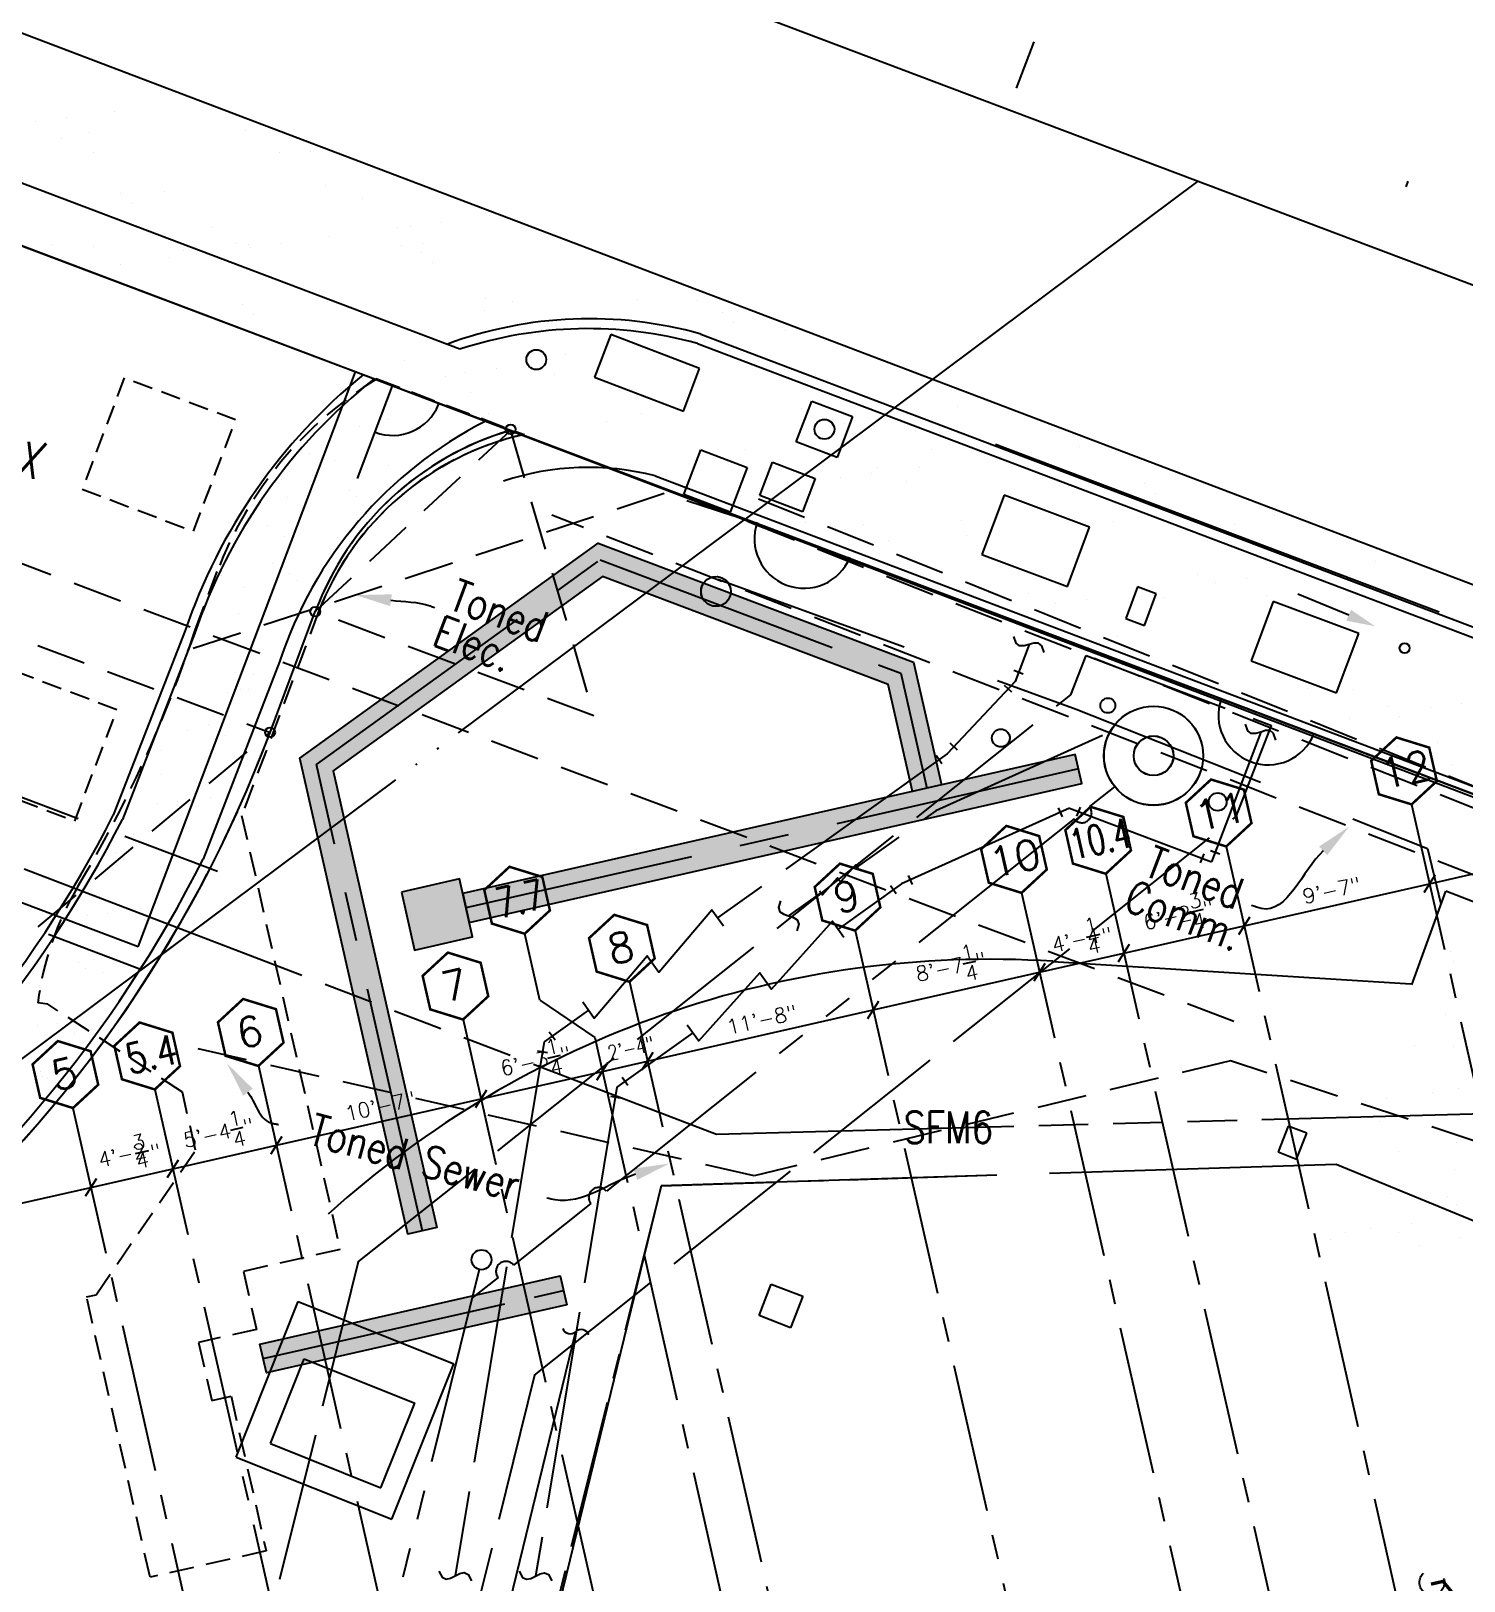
# Model space of a CAD drawing. Header units: feet. Extents: x 308 to 1449, y -4548 to -3843.
# Drawn here: x 910.4 to 982.7, y -4148.1 to -4070 of the extents above; entities that cross this region are included whole.
import ezdxf
from ezdxf.enums import TextEntityAlignment as Align

# ---------------------------------------------------------------- set-up
doc = ezdxf.new("R2010")
doc.units = ezdxf.units.FT
doc.header["$LTSCALE"] = 10
doc.header["$MEASUREMENT"] = 0
for name, pattern in [('2DOTS-3', [4.125, 3.75, -0.125, 0, -0.125, 0, -0.125]), ('CENTER', [2, 1.25, -0.25, 0.25, -0.25]), ('CENTER2', [1.125, 0.75, -0.125, 0.125, -0.125]), ('Civil_LayoutSite-Util$0$SL', [4.05, 1, -0.15, 0.15, -0.15, 0.15, -0.15, 0.15, -0.15, 2]), ('Civil_LayoutSite-Util$0$WL', [1.15, 1, -0.15]), ('Civil_LayoutSite-Util$0$XLD', [0.9, 0.75, -0.15]), ('DASHED', [0.75, 0.5, -0.25]), ('DASHEDX2', [1.5, 1, -0.5]), ('HIDDEN', [0.375, 0.25, -0.125]), ('HIDDEN2', [0.1875, 0.125, -0.0625]), ('LayoutSite$0$HIDDEN2', [0.1875, 0.125, -0.0625]), ('SEWER', [2.75, 1.5, -0.125, 0.25, -0.125, 0.25, -0.125, 0.25, -0.125]), ('XSITE-EXST$0$PL', [4.9, 1, -0.2, 0.15, -0.2, 0.15, -0.2, 3]), ('XSITE-EXST$0$SD', [0.18, 0.1, -0.08])]:
    doc.linetypes.add(name, pattern=pattern)
doc.layers.get('0').update_dxf_attribs({"linetype": 'CONTINUOUS'})
for name, color, linetype in [('A-NEW-EASEMENT', 8, 'CONTINUOUS'), ('access', 4, 'CONTINUOUS'), ('Civil_LayoutSite-Util$0$C-SEWER', 3, 'CONTINUOUS'), ('Civil_LayoutSite-Util$0$C-SEWER-EASEMENT', 4, 'Civil_LayoutSite-Util$0$XLD'), ('Civil_LayoutSite-Util$0$C-SL', 7, 'Civil_LayoutSite-Util$0$SL'), ('Civil_LayoutSite-Util$0$C-WATER', 3, 'CONTINUOUS'), ('Civil_LayoutSite-Util$0$C-WL', 7, 'Civil_LayoutSite-Util$0$WL'), ('conc. wall', 7, 'CONTINUOUS'), ('ESMNT-X', 6, 'CONTINUOUS'), ('F-SPRN-N210', 35, 'CONTINUOUS'), ('FDC', 1, 'CONTINUOUS'), ('GRID', 30, 'CENTER2'), ('HATCH', 8, 'CONTINUOUS'), ('L-Centerline', 1, 'CENTER'), ('L-Wall', 2, 'CONTINUOUS'), ('L-Wall-Hatch', 8, 'CONTINUOUS'), ('LayoutSite$0$L-Hardscape', 3, 'CONTINUOUS'), ('LayoutSite$0$L-Paving-Walks', 2, 'LayoutSite$0$HIDDEN2'), ('Mat Footing Dewatering Pump', 80, 'CONTINUOUS'), ('MISC', 7, 'CONTINUOUS'), ('PL 1098 Red', 3, 'CONTINUOUS'), ('RAD', 4, 'HIDDEN'), ('SETBACK', 4, 'HIDDEN'), ('SEWER EASEMENT', 6, 'DASHED'), ('SLN', 6, 'CONTINUOUS'), ('TB', 5, 'DASHEDX2'), ('TONED COMM', 2, 'CONTINUOUS'), ('TONED SEWER', 3, 'CONTINUOUS'), ('TONED-ELEC', 3, 'CONTINUOUS'), ('tower-ftg', 4, 'HIDDEN2'), ('Utilities Per Plan', 8, 'CONTINUOUS'), ('xsite$0$C-SEWER', 3, 'CONTINUOUS'), ('XSITE-EXST$0$ex-gutr-2', 2, 'XSITE-EXST$0$SD'), ('XSITE-EXST$0$PL', 3, 'XSITE-EXST$0$PL')]:
    doc.layers.add(name, color=color, linetype=linetype)
doc.styles.add('STAN', font='ROMANS.SHX', dxfattribs={"width": 0.8})
doc.styles.get("Standard").update_dxf_attribs({"font": 'ROMANS.SHX'})

# ---------------------------------------------------------------- blocks, each defined once
blk = doc.blocks.new('_ArchTick')
at = {"color": 0, "linetype": 'ByBlock', "const_width": 0.15}
blk.add_lwpolyline([(-0.5, -0.5), (0.5, 0.5)], dxfattribs=at)
blk = doc.blocks.new('A$C5F951A37')
at = {"layer": 'L-Wall-Hatch'}
for points in [[(111.439, 138.457), (108.348, 143.043), (92.951, 142.909), (83.836, 128.865), (97.042, 109.275), (95.798, 108.436), (82.038, 128.849), (92.132, 144.402), (109.141, 144.55), (112.683, 139.296)], [(92.999, 124.218), (119.257, 141.918), (118.418, 143.162), (92.16, 125.461)], [(89.254, 124.406), (90.93, 121.919), (93.418, 123.596), (91.741, 126.083)], [(104.563, 108.013), (91.685, 99.332), (90.851, 100.569), (103.729, 109.25)]]:
    blk.add_hatch(color=256, dxfattribs=at).paths.add_polyline_path(points)
at = {"layer": 'L-Centerline'}
for points in [[(96.42, 108.855), (82.937, 128.857), (92.542, 143.655), (108.744, 143.797), (112.061, 138.877)], [(118.837, 142.54), (92.58, 124.84)], [(91.27, 99.947), (102.904, 107.79), (104.148, 108.628)]]:
    blk.add_lwpolyline(points, dxfattribs=at)
at = {"layer": 'L-Wall'}
for points in [[(111.439, 138.457), (108.348, 143.043), (92.951, 142.909), (83.836, 128.865), (97.042, 109.275), (95.798, 108.436), (82.038, 128.849), (92.132, 144.402), (109.141, 144.55), (112.683, 139.296)], [(92.999, 124.218), (119.257, 141.918), (118.418, 143.162), (92.16, 125.461)], [(89.254, 124.406), (90.93, 121.919), (93.418, 123.596), (91.741, 126.083)], [(104.563, 108.013), (91.685, 99.332), (90.851, 100.569), (103.729, 109.25)]]:
    blk.add_lwpolyline(points, close=True, dxfattribs=at)
at = {"layer": 'LayoutSite$0$L-Hardscape'}
blk.add_arc((94.753, 136.117), 14.5, 123.86067, 179.98795, dxfattribs=at)
at = {"layer": 'LayoutSite$0$L-Paving-Walks'}
blk.add_lwpolyline([(89.94, 87.603), (81.837, 99.628), (82.252, 99.907), (84.288, 108.516), (82.611, 111.003), (74.675, 112.685), (74.19, 112.563, -0.104324), (73.95, 118.766, 0.055563), (74.78, 133.006), (74.753, 136.121, -0.166273), (78.733, 148.09), (86.674, 148.158, 0.251228), (80.253, 136.12), (80.348, 125.095), (92.896, 106.48), (88.75, 103.685), (90.427, 101.197), (87.939, 99.52), (89.616, 97.033), (90.445, 97.592), (94.917, 90.958)], format="xyb", close=True, dxfattribs=at)
at = {"layer": 'XSITE-EXST$0$ex-gutr-2'}
for centre, radius in [((98.557, 144.276), 0.75), ((114.623, 142.578), 0.45)]:
    blk.add_circle(centre, radius, dxfattribs=at)
at = {"layer": 'XSITE-EXST$0$PL'}
blk.add_lwpolyline([(85.959, 148.104), (254.944, 149.579), (254.944, -256.561), (123.904, -256.561), (123.904, -64.081), (2.904, -64.081), (2.904, -60.391), (-31.306, -60.391, 0.219201), (-17.868, -12.027, 0.064813), (-28.942, 25.081), (49.332, 73.425, 0.263278), (80.172, 129.521), (80.092, 136.021, -0.236377), (85.959, 148.104)], format="xyb", dxfattribs=at)
blk = doc.blocks.new('A$C54E400CE')
at = {"linetype": 'HIDDEN', "rotation": 338.8}
blk.add_blockref('A$C5F951A37', (51.026, 331.392), dxfattribs=at)

msp = doc.modelspace()

# ---------------------------------------------------------------- linework, layer by layer
msp.add_line((976.877, -4099.436), (974.314, -4098.369))
at = {"const_width": 0.125}
for points in [[(980.939, -4106.111), (979.285, -4105.598), (978.014, -4106.774), (978.397, -4108.464), (980.051, -4108.976), (981.322, -4107.8)], [(971.593, -4108.231), (969.939, -4107.719), (968.668, -4108.895), (969.051, -4110.584), (970.705, -4111.097), (971.977, -4109.92)], [(965.519, -4109.61), (963.864, -4109.097), (962.593, -4110.273), (962.976, -4111.962), (964.631, -4112.475), (965.902, -4111.299)], [(961.272, -4110.573), (959.618, -4110.06), (958.347, -4111.237), (958.73, -4112.926), (960.385, -4113.439), (961.656, -4112.262)], [(936.221, -4112.635), (934.567, -4112.123), (933.296, -4113.299), (933.679, -4114.988), (935.333, -4115.501), (936.605, -4114.324)], [(952.882, -4112.477), (951.227, -4111.964), (949.956, -4113.141), (950.339, -4114.83), (951.994, -4115.342), (953.265, -4114.166)], [(941.504, -4115.058), (939.85, -4114.546), (938.578, -4115.722), (938.962, -4117.411), (940.616, -4117.924), (941.887, -4116.748)], [(933.113, -4116.962), (931.459, -4116.45), (930.188, -4117.626), (930.571, -4119.315), (932.225, -4119.828), (933.496, -4118.651)], [(922.792, -4119.304), (921.138, -4118.791), (919.867, -4119.968), (920.25, -4121.657), (921.904, -4122.17), (923.175, -4120.993)], [(917.571, -4120.489), (915.916, -4119.976), (914.645, -4121.153), (915.028, -4122.842), (916.683, -4123.354), (917.954, -4122.178)], [(913.446, -4121.425), (911.792, -4120.912), (910.521, -4122.088), (910.904, -4123.778), (912.558, -4124.29), (913.83, -4123.114)]]:
    msp.add_lwpolyline(points, close=True, dxfattribs=at)
at = {"linetype": 'HIDDEN'}
msp.add_circle((981.075, -4148.223), 0.629, dxfattribs=at)
msp.add_solid([(976.762, -4099.713), (976.993, -4099.159), (978.207, -4099.989)])
at = {"layer": 'A-NEW-EASEMENT'}
msp.add_line((959.067, -4090.798), (981.448, -4099.256), dxfattribs=at)
at = {"layer": 'access', "color": 4, "ltscale": 25}
msp.add_line((926.904, -4092.542), (928.671, -4087.865), dxfattribs=at)
for centre, start in [((928.671, -4087.865), 249.3), ((949.413, -4095.573, -0.001), 160.71413), ((972.81, -4104.48, 0), 160.71413)]:
    msp.add_arc(centre, 2.5, start, 337.88587, dxfattribs=at)
at = {"layer": 'Civil_LayoutSite-Util$0$C-SEWER'}
for centre, radius in [((967.038, -4106.519), 2.5), ((967.038, -4106.519), 1), ((933.154, -4131.944), 0.5)]:
    msp.add_circle(centre, radius, dxfattribs=at)
at = {"layer": 'Civil_LayoutSite-Util$0$C-SEWER-EASEMENT'}
for p, q in [((962.865, -4103.45), (963.636, -4101.464)), ((926.945, -4132.056), (962.865, -4103.45)), ((971.21, -4109.588), (972.99, -4104.999)), ((935.834, -4137.76), (971.21, -4109.588)), ((926.945, -4132.056), (921.106, -4155.623)), ((935.834, -4137.76), (929.33, -4164.01))]:
    msp.add_line(p, q, dxfattribs=at)
msp.add_lwpolyline([(963.636, -4101.464), (972.99, -4104.999)], dxfattribs=at)
at = {"layer": 'Civil_LayoutSite-Util$0$C-SL'}
for p, q in [((965.082, -4108.077), (963.811, -4109.089)), ((963.029, -4109.712), (939.45, -4128.489)), ((938.667, -4129.112), (934.775, -4132.212)), ((933.034, -4132.43), (925.771, -4161.741)), ((933.993, -4132.835), (932.673, -4133.886))]:
    msp.add_line(p, q, dxfattribs=at)
for centre, start, end in [((963.42, -4109.4), 218.53255, 38.53255), ((939.058, -4128.801), 38.53255, 218.53255), ((934.384, -4132.524), 38.53255, 218.53255)]:
    msp.add_arc(centre, 0.5, start, end, dxfattribs=at)
at = {"layer": 'Civil_LayoutSite-Util$0$C-WATER'}
for points in [[(961.522, -4101.317), (961.415, -4100.978), (961.236, -4100.843), (961.011, -4100.844), (960.762, -4100.912), (960.512, -4100.981), (960.287, -4100.981), (960.109, -4100.846), (960.002, -4100.508)], [(973.201, -4105.73), (973.094, -4105.392), (972.916, -4105.257), (972.69, -4105.257), (972.441, -4105.326), (972.191, -4105.394), (971.966, -4105.395), (971.788, -4105.259), (971.681, -4104.921)], [(950.194, -4113.333), (950.34, -4113.536), (951.11, -4112.679), (951.255, -4112.882), (952.025, -4112.025), (952.17, -4112.228)], [(938.26, -4118.942), (938.841, -4119.756), (941.514, -4116.617), (942.096, -4117.43), (944.769, -4114.291), (945.35, -4115.105)], [(948.226, -4113.842), (948.13, -4114.184), (948.205, -4114.395), (948.394, -4114.518), (948.64, -4114.597), (948.886, -4114.677), (949.075, -4114.8), (949.15, -4115.011), (949.054, -4115.352)], [(943.527, -4120.095), (944.108, -4120.908), (947.188, -4117.478), (947.77, -4118.292), (950.849, -4114.862), (951.431, -4115.676)], [(930.999, -4147.649), (931.173, -4147.959), (931.375, -4148.054), (931.596, -4148.008), (931.826, -4147.89), (932.056, -4147.773), (932.277, -4147.726), (932.479, -4147.822), (932.652, -4148.131)], [(935.054, -4147.654), (935.227, -4147.963), (935.429, -4148.059), (935.65, -4148.013), (935.88, -4147.895), (936.11, -4147.777), (936.331, -4147.731), (936.533, -4147.827), (936.707, -4148.136)]]:
    msp.add_lwpolyline(points, dxfattribs=at)
at = {"layer": 'Civil_LayoutSite-Util$0$C-WL'}
for p, q in [((960.465, -4102.404), (959.997, -4102.227)), ((959.895, -4103.319), (959.53, -4102.977)), ((957.156, -4106.235), (956.792, -4105.892)), ((972.441, -4105.326), (969.966, -4111.874)), ((956.37, -4106.922), (956.08, -4106.515)), ((962.447, -4109.599), (962.241, -4109.144)), ((963.179, -4109.576), (963.356, -4109.109)), ((962.8, -4109.166), (954.327, -4112.991)), ((962.8, -4109.166), (969.966, -4111.874)), ((969.41, -4111.931), (969.587, -4111.463)), ((970.377, -4111.494), (969.909, -4111.318)), ((954.327, -4112.991), (951.14, -4115.269)), ((954.886, -4113.013), (954.68, -4112.557)), ((950.267, -4113.435), (948.64, -4114.597)), ((954.066, -4113.485), (953.775, -4113.078)), ((938.551, -4119.349), (936.31, -4120.95)), ((936.862, -4120.863), (936.572, -4120.456)), ((943.818, -4120.501), (939.984, -4123.241)), ((936.31, -4120.95), (931.826, -4147.89)), ((935.982, -4121.402), (936.475, -4121.484)), ((940.536, -4123.154), (940.246, -4122.747)), ((939.984, -4123.241), (935.88, -4147.895)), ((939.655, -4123.693), (940.148, -4123.775))]:
    msp.add_line(p, q, dxfattribs=at)
msp.add_lwpolyline([(960.762, -4100.912), (960.055, -4102.783), (956.632, -4106.428), (945.059, -4114.698)], dxfattribs=at)
at = {"layer": 'Civil_LayoutSite-Util$0$C-WL', "flags": 128}
msp.add_lwpolyline([(964.458, -4105.504), (956.056, -4109.298), (952.098, -4112.126)], dxfattribs=at)
at = {"layer": 'conc. wall'}
for p, q in [((980.959, -4112.977), (991.991, -4110.474)), ((971.613, -4115.098), (980.959, -4112.977)), ((965.539, -4116.476), (971.613, -4115.098)), ((963.667, -4115.668), (964.341, -4115.515)), ((961.292, -4117.44), (965.539, -4116.476)), ((952.901, -4119.343), (961.292, -4117.44)), ((941.524, -4121.925), (952.901, -4119.343)), ((939.248, -4122.441), (941.524, -4121.925)), ((933.133, -4123.829), (939.248, -4122.441)), ((922.812, -4126.171), (933.133, -4123.829)), ((917.591, -4127.355), (922.812, -4126.171)), ((915.709, -4126.591), (916.384, -4126.437)), ((913.466, -4128.291), (917.591, -4127.355)), ((890.772, -4133.44), (913.466, -4128.291))]:
    msp.add_line(p, q, dxfattribs=at)
at = {"layer": 'ESMNT-X'}
for q in [(926.804, -4087.159), (889.654, -4106.261)]:
    msp.add_line((915.846, -4116.158), q, dxfattribs=at)
at = {"layer": 'F-SPRN-N210'}
for centre, start, end in [((937.63, -4135.277), 199.60356, 312.91912), ((938.18, -4135.868), 19.60356, 132.91912)]:
    msp.add_arc(centre, 0.404, start, end, dxfattribs=at)
at = {"layer": 'FDC'}
for p, q in [((959.137, -4127.683), (942.221, -4128.223)), ((976.244, -4127.137), (961.798, -4127.598)), ((1003.155, -4138.214), (976.244, -4127.137)), ((942.221, -4128.223), (933.291, -4164.751)), ((937.9, -4135.571), (930.712, -4164.971))]:
    msp.add_line(p, q, dxfattribs=at)
at = {"layer": 'FDC', "linetype": 'CENTER2'}
for p, q in [((959.137, -4127.683), (942.222, -4128.224)), ((942.222, -4128.224), (933.008, -4165.137))]:
    msp.add_line(p, q, dxfattribs=at)
at = {"layer": 'GRID'}
for p, q in [((980.051, -4108.976), (995.833, -4178.528)), ((970.705, -4111.097), (999.02, -4235.887)), ((964.631, -4112.475), (992.945, -4237.265)), ((960.385, -4113.439), (978.976, -4195.376)), ((951.994, -4115.342), (964.954, -4172.46)), ((936.092, -4118.846), (935.333, -4115.501)), ((940.616, -4117.924), (953.576, -4175.042)), ((936.092, -4118.846), (938.861, -4120.732)), ((932.225, -4119.828), (950.913, -4202.191)), ((938.861, -4120.732), (967.175, -4245.522)), ((921.904, -4122.17), (943.076, -4215.48)), ((916.683, -4123.354), (944.998, -4248.145)), ((912.558, -4124.29), (927.502, -4190.148))]:
    msp.add_line(p, q, dxfattribs=at)
at = {"layer": 'HATCH'}
for p, q in [((910.649, -4074.535), (910.649, -4074.535)), ((912.211, -4074.329), (912.211, -4074.329)), ((914.65, -4074.008), (914.65, -4074.008)), ((911.968, -4075.41), (911.968, -4075.41)), ((913.39, -4075.069), (913.39, -4075.069)), ((921.243, -4074.969), (921.243, -4074.969)), ((913.609, -4076.108), (913.609, -4076.108)), ((922.951, -4076.091), (922.951, -4076.091)), ((924.525, -4076.02), (924.525, -4076.02)), ((925.299, -4077.782), (925.299, -4077.782)), ((979.777, -4077.825), (979.883, -4077.545)), ((914.954, -4078.146), (914.954, -4078.146)), ((915.507, -4078.653), (915.507, -4078.653)), ((917.196, -4078.073), (917.196, -4078.073)), ((927.135, -4078.411), (927.135, -4078.411)), ((933.566, -4079.285), (933.566, -4079.285)), ((919.555, -4079.896), (919.555, -4079.896)), ((928.897, -4079.879), (928.897, -4079.879)), ((929.566, -4079.812), (929.566, -4079.812)), ((931.127, -4079.606), (931.127, -4079.606)), ((911.477, -4080.719), (911.477, -4080.719)), ((913.579, -4080.849), (913.579, -4080.849)), ((920.82, -4080.702), (920.82, -4080.702)), ((921.431, -4080.749), (921.431, -4080.749)), ((921.491, -4080.875), (921.491, -4080.875)), ((923.052, -4080.669), (923.052, -4080.669)), ((925.491, -4080.348), (925.491, -4080.348)), ((929.106, -4080.786), (929.106, -4080.786)), ((930.162, -4080.685), (930.162, -4080.685)), ((914.977, -4081.732), (914.977, -4081.732)), ((917.416, -4081.411), (917.416, -4081.411)), ((918.117, -4081.044), (918.117, -4081.044)), ((930.121, -4081.147), (930.121, -4081.147)), ((930.674, -4081.654), (930.674, -4081.654)), ((913.415, -4081.938), (913.415, -4081.938)), ((921.102, -4083.78), (921.102, -4083.78)), ((925.374, -4083.603), (925.374, -4083.603)), ((925.488, -4083.562), (925.488, -4083.562)), ((933.284, -4084.046), (933.284, -4084.046)), ((933.341, -4083.462), (933.341, -4083.462)), ((934.717, -4083.586), (934.717, -4083.586)), ((941.015, -4083.499), (941.015, -4083.499)), ((944.059, -4083.569), (944.059, -4083.569)), ((921.655, -4084.287), (921.655, -4084.287)), ((945.288, -4084.149), (945.288, -4084.149)), ((945.841, -4084.655), (945.841, -4084.655)), ((944.408, -4085.625), (944.408, -4085.625)), ((948.482, -4085.089), (948.482, -4085.089)), ((937.397, -4086.275), (937.397, -4086.275)), ((941.969, -4085.946), (941.969, -4085.946)), ((945.25, -4086.174), (945.25, -4086.174)), ((929.295, -4086.567), (929.295, -4086.567)), ((932.332, -4087.215), (932.332, -4087.215)), ((933.893, -4087.009), (933.893, -4087.009)), ((948.451, -4087.047), (948.451, -4087.047)), ((931.32, -4087.391), (931.32, -4087.391)), ((936.823, -4087.289), (936.823, -4087.289)), ((950.005, -4087.357), (950.005, -4087.357)), ((932.585, -4088.197), (932.585, -4088.197)), ((951.27, -4088.163), (951.27, -4088.163)), ((928.462, -4089.571), (928.462, -4089.571)), ((930.52, -4089.547), (930.52, -4089.547)), ((933.53, -4089.242), (933.53, -4089.242)), ((941.204, -4089.279), (941.204, -4089.279)), ((949.307, -4088.987), (949.307, -4088.987)), ((957.16, -4088.887), (957.16, -4088.887)), ((926.995, -4089.914), (926.995, -4089.914)), ((939.433, -4089.68), (939.433, -4089.68)), ((951.437, -4089.783), (951.437, -4089.783)), ((951.99, -4090.29), (951.99, -4090.29)), ((927.838, -4090.451), (927.838, -4090.451)), ((937.139, -4091.098), (937.139, -4091.098)), ((946.482, -4091.081), (946.482, -4091.081)), ((955.824, -4091.064), (955.824, -4091.064)), ((963.324, -4090.902), (963.324, -4090.902)), ((924.508, -4091.302), (924.508, -4091.302)), ((925.765, -4091.641), (925.765, -4091.641)), ((928.471, -4091.884), (928.471, -4091.884)), ((930.096, -4091.67), (930.096, -4091.67)), ((959.324, -4091.429), (959.324, -4091.429)), ((960.885, -4091.223), (960.885, -4091.223)), ((961.216, -4091.7), (961.216, -4091.7)), ((923.087, -4092.593), (923.087, -4092.593)), ((924.646, -4092.397), (924.646, -4092.397)), ((924.713, -4092.379), (924.713, -4092.379)), ((927.429, -4092.021), (927.429, -4092.021)), ((942.419, -4092.416), (942.419, -4092.416)), ((951.248, -4092.492), (951.248, -4092.492)), ((952.81, -4092.286), (952.81, -4092.286)), ((953.113, -4091.992), (953.113, -4091.992)), ((954.6, -4092.681), (954.6, -4092.681)), ((955.249, -4091.965), (955.249, -4091.965)), ((923.353, -4093.492), (923.353, -4093.492)), ((926.499, -4093.127), (926.499, -4093.127)), ((926.867, -4093.464), (926.867, -4093.464)), ((942.972, -4092.923), (942.972, -4092.923)), ((947.174, -4093.028), (947.174, -4093.028)), ((966.604, -4092.785), (966.604, -4092.785)), ((967.157, -4093.291), (967.157, -4093.291)), ((922.382, -4094.933), (922.382, -4094.933)), ((949.496, -4094.768), (949.496, -4094.768)), ((952.428, -4094.869), (952.428, -4094.869)), ((957.349, -4094.668), (957.349, -4094.668)), ((965.023, -4094.704), (965.023, -4094.704)), ((971.113, -4094.835), (971.113, -4094.835)), ((973.125, -4094.412), (973.125, -4094.412)), ((920.775, -4095.47), (920.775, -4095.47)), ((920.855, -4095.22), (920.855, -4095.22)), ((923.225, -4095.471), (923.225, -4095.471)), ((925.891, -4095.495), (925.891, -4095.495)), ((953.693, -4095.675), (953.693, -4095.675)), ((957.586, -4095.418), (957.586, -4095.418)), ((969.767, -4095.683), (969.767, -4095.683)), ((972.378, -4095.641), (972.378, -4095.641)), ((958.139, -4095.924), (958.139, -4095.924)), ((920.033, -4097.416), (920.033, -4097.416)), ((922.595, -4096.814), (922.595, -4096.814)), ((923.479, -4097.345), (923.479, -4097.345)), ((969.258, -4097.38), (969.258, -4097.38)), ((974.166, -4097.242), (974.166, -4097.242)), ((976.932, -4097.417), (976.932, -4097.417)), ((978.24, -4096.706), (978.24, -4096.706)), ((921.173, -4098.023), (921.173, -4098.023)), ((923.89, -4097.666), (923.89, -4097.666)), ((970.165, -4097.769), (970.165, -4097.769)), ((971.727, -4097.563), (971.727, -4097.563)), ((919.547, -4098.237), (919.547, -4098.237)), ((958.247, -4098.577), (958.247, -4098.577)), ((960.749, -4098.316), (960.749, -4098.316)), ((962.09, -4098.832), (962.09, -4098.832)), ((963.651, -4098.627), (963.651, -4098.627)), ((966.09, -4098.305), (966.09, -4098.305)), ((967.59, -4098.56), (967.59, -4098.56)), ((972.753, -4098.419), (972.753, -4098.419)), ((976.932, -4098.543), (976.932, -4098.543)), ((920.901, -4099.324), (920.901, -4099.324)), ((918.573, -4100.394), (918.573, -4100.394)), ((918.612, -4100.49), (918.612, -4100.49)), ((965.212, -4100.485), (965.212, -4100.485)), ((981.167, -4100.093), (981.167, -4100.093)), ((918.942, -4100.731), (918.942, -4100.731)), ((963.735, -4101.052), (963.735, -4101.052)), ((918.203, -4101.394), (918.203, -4101.394)), ((920.682, -4102.326), (920.682, -4102.326)), ((921.648, -4102.424), (921.648, -4102.424)), ((973.536, -4102.348), (973.536, -4102.348)), ((917.634, -4103.668), (917.634, -4103.668)), ((920.35, -4103.31), (920.35, -4103.31)), ((921.027, -4103.178), (921.027, -4103.178)), ((921.391, -4103.173), (921.391, -4103.173)), ((969.447, -4103.161), (969.447, -4103.161)), ((974.801, -4103.154), (974.801, -4103.154)), ((977.121, -4103.197), (977.121, -4103.197)), ((978.902, -4104.053), (978.902, -4104.053)), ((981.006, -4104.109), (981.006, -4104.109)), ((982.568, -4103.904), (982.568, -4103.904)), ((919.384, -4104.961), (919.384, -4104.961)), ((974.493, -4104.967), (974.493, -4104.967)), ((976.932, -4104.646), (976.932, -4104.646)), ((979.455, -4104.56), (979.455, -4104.56)), ((916.66, -4105.905), (916.66, -4105.905)), ((918.329, -4105.247), (918.329, -4105.247)), ((920.227, -4105.498), (920.227, -4105.498)), ((981.356, -4105.873), (981.356, -4105.873)), ((917.029, -4106.243), (917.029, -4106.243)), ((979.355, -4106.055), (979.355, -4106.055)), ((915.917, -4107.098), (915.917, -4107.098)), ((917.035, -4107.444), (917.035, -4107.444)), ((982.065, -4106.952), (982.065, -4106.952)), ((918.769, -4107.837), (918.769, -4107.837)), ((916.811, -4108.954), (916.811, -4108.954)), ((917.852, -4108.817), (917.852, -4108.817)), ((918.455, -4109.101), (918.455, -4109.101)), ((919.478, -4108.603), (919.478, -4108.603)), ((914.771, -4109.98), (914.771, -4109.98)), ((915.614, -4110.518), (915.614, -4110.518)), ((914.747, -4111.417), (914.747, -4111.417)), ((916.043, -4110.952), (916.043, -4110.952)), ((915.116, -4111.755), (915.116, -4111.755)), ((913.465, -4112.93), (913.465, -4112.93)), ((918.65, -4112.452), (918.65, -4112.452)), ((916.856, -4113.349), (916.856, -4113.349)), ((913.271, -4114.598), (913.271, -4114.598)), ((914.312, -4114.461), (914.312, -4114.461)), ((915.938, -4114.247), (915.938, -4114.247)), ((916.169, -4114.805), (916.169, -4114.805)), ((916.386, -4114.989), (916.386, -4114.989)), ((912.834, -4116.928), (912.834, -4116.928)), ((913.591, -4116.784), (913.591, -4116.784)), ((913.203, -4117.266), (913.203, -4117.266)), ((914.037, -4117.472), (914.037, -4117.472)), ((910.894, -4118.854), (910.894, -4118.854)), ((911.773, -4120.008), (911.773, -4120.008)), ((912.399, -4119.892), (912.399, -4119.892)), ((910.773, -4120.106), (910.773, -4120.106)), ((912.616, -4120.546), (912.616, -4120.546)), ((910.921, -4122.44), (910.921, -4122.44)), ((911.02, -4122.707), (911.02, -4122.707)), ((911.29, -4122.778), (911.29, -4122.778))]:
    msp.add_line(p, q, dxfattribs=at)
at = {"layer": 'HATCH', "linetype": 'HIDDEN', "ltscale": 0.4}
for p, q in [((915.143, -4087.462), (913.021, -4093.075)), ((920.755, -4089.584), (915.143, -4087.462)), ((918.633, -4095.196), (920.755, -4089.584)), ((913.021, -4093.075), (918.633, -4095.196)), ((914.771, -4104.202), (909.158, -4102.08)), ((912.649, -4109.814), (914.771, -4104.202)), ((907.036, -4107.692), (912.649, -4109.814))]:
    msp.add_line(p, q, dxfattribs=at)
at = {"layer": 'HATCH', "linetype": 'Continuous'}
for p, q in [((982.188, -4112.428), (982.188, -4112.428)), ((982.021, -4116.387), (982.021, -4116.387)), ((982.152, -4116.891), (982.152, -4116.891)), ((981.778, -4119.588), (981.778, -4119.588)), ((980.217, -4121.121), (980.217, -4121.121)), ((982.178, -4121.204), (982.178, -4121.204)), ((977.727, -4123.946), (977.727, -4123.946)), ((978.806, -4123.791), (978.806, -4123.791)), ((981.123, -4123.499), (981.123, -4123.499)), ((982.424, -4123.328), (982.424, -4123.328)), ((978.441, -4124.963), (978.441, -4124.963)), ((982.336, -4126.021), (982.336, -4126.021)), ((979.387, -4126.478), (979.387, -4126.478)), ((982.236, -4127.381), (982.236, -4127.381)), ((978.964, -4128.608), (978.964, -4128.608)), ((981.875, -4128.758), (981.875, -4128.758)), ((982.336, -4129.18), (982.336, -4129.18)), ((980.032, -4130.116), (980.032, -4130.116)), ((975.949, -4130.922), (975.949, -4130.922)), ((976.698, -4130.555), (976.698, -4130.555)), ((978, -4130.383), (978, -4130.383)), ((979.406, -4130.552), (979.406, -4130.552)), ((982.493, -4130.838), (982.493, -4130.838)), ((980.46, -4131.223), (980.46, -4131.223))]:
    msp.add_line(p, q, dxfattribs=at)
at = {"layer": 'MISC'}
for p, q in [((941.904, -4092.401), (1079.265, -4144.544)), ((980.068, -4118.079, 6.094), (981.776, -4113.354)), ((997.349, -4119.428), (981.776, -4113.354)), ((961.96, -4116.892), (980.018, -4118.026)), ((973.828, -4125.2), (973.32, -4126.505)), ((974.76, -4125.564), (973.828, -4125.2)), ((974.251, -4126.868), (974.76, -4125.564)), ((973.32, -4126.505), (974.251, -4126.868))]:
    msp.add_line(p, q, dxfattribs=at)
for centre, radius, start, end in [((938.542, -4105.622), 13.642, 75.73475, 108.27506), ((958.775, -4166.479), 49.69, 86.32493, 132.15127)]:
    msp.add_arc(centre, radius, start, end, dxfattribs=at)
at = {"layer": 'PL 1098 Red', "color": 5, "ltscale": 25}
msp.add_line((676.531, -3966.912), (1011.317, -4093.417), dxfattribs=at)
at = {"layer": 'PL 1098 Red', "color": 5}
msp.add_line((934.613, -4090.11), (668.04, -3989.381), dxfattribs=at)
at = {"layer": 'PL 1098 Red', "color": 5, "linetype": '2DOTS-3', "ltscale": 25}
msp.add_line((969.276, -4077.536), (946.449, -4094.582), dxfattribs=at)
at = {"layer": 'PL 1098 Red'}
msp.add_line((1092.695, -4149.844), (934.613, -4090.11), dxfattribs=at)
at = {"layer": 'PL 1098 Red', "color": 5, "linetype": '2DOTS-3', "lineweight": 25}
msp.add_line((765.942, -4229.373), (946.448, -4094.582), dxfattribs=at)
at = {"layer": 'PL 1098 Red', "color": 3, "lineweight": 25, "ltscale": 25}
msp.add_line((922.497, -4105.342), (924.773, -4099.254), dxfattribs=at)
for centre, radius, start, end in [((938.823, -4104.507), 15, 106.30278, 159.5), ((861.613, -4082.579), 65, 280.5, 339.5)]:
    msp.add_arc(centre, radius, start, end, dxfattribs=at)
at = {"layer": 'RAD'}
for p, q in [((861.613, -4082.579), (922.497, -4105.342)), ((924.773, -4099.254), (934.613, -4090.11)), ((934.613, -4090.11), (938.823, -4104.507)), ((938.823, -4104.507), (924.773, -4099.254)), ((873.458, -4146.491), (922.497, -4105.342))]:
    msp.add_line(p, q, dxfattribs=at)
at = {"layer": 'SETBACK'}
for p, q in [((971.083, -4119.926), (662.738, -4003.413)), ((1087.27, -4163.83), (982.352, -4124.185))]:
    msp.add_line(p, q, dxfattribs=at)
at = {"layer": 'SEWER EASEMENT'}
for p, q in [((859.039, -4089.37), (921.714, -4113.052)), ((916.009, -4117.312), (855.205, -4094.337)), ((916.009, -4117.312), (921.714, -4113.052))]:
    msp.add_line(p, q, dxfattribs=at)
at = {"layer": 'SLN'}
for p, q in [((884.442, -4060.347, 4.127), (1142.201, -4158.388, 4.821)), ((932.069, -4086.021), (886.074, -4068.571, 4.668)), ((926.958, -4087.229), (888.83, -4072.841)), ((939.668, -4085.278), (938.85, -4087.428)), ((944.154, -4086.986), (939.668, -4085.278)), ((944.21, -4085.254), (1081.929, -4137.534)), ((944.054, -4085.729), (1081.749, -4138)), ((1032.791, -4127.504), (926.958, -4087.229)), ((943.336, -4089.135), (944.154, -4086.986)), ((938.85, -4087.428), (943.336, -4089.135)), ((949.027, -4090.692), (949.807, -4088.636)), ((949.807, -4088.636), (951.864, -4089.416)), ((951.864, -4089.416), (951.083, -4091.473)), ((943.364, -4093.342), (944.218, -4091.099)), ((944.218, -4091.099), (946.554, -4091.988)), ((951.083, -4091.473), (949.027, -4090.692)), ((947.191, -4093.398), (947.83, -4091.715)), ((947.83, -4091.715), (949.98, -4092.531)), ((946.554, -4091.988), (945.7, -4094.231)), ((949.98, -4092.531), (949.342, -4094.214)), ((945.7, -4094.231), (943.364, -4093.342)), ((949.342, -4094.214), (947.191, -4093.398)), ((959.508, -4093.38), (958.389, -4096.378)), ((963.818, -4094.989), (959.508, -4093.38)), ((962.698, -4097.987), (963.818, -4094.989)), ((958.389, -4096.378), (962.698, -4097.987)), ((966.235, -4098.006), (965.639, -4099.598)), ((967.171, -4098.356), (966.235, -4098.006)), ((966.575, -4099.948), (967.171, -4098.356)), ((973.073, -4098.744), (971.954, -4101.742)), ((977.382, -4100.353), (973.073, -4098.744)), ((965.639, -4099.598), (966.575, -4099.948)), ((918.217, -4100.208), (914.592, -4109.527)), ((918.687, -4100.379), (915.049, -4109.732)), ((976.263, -4103.351), (977.382, -4100.353)), ((922.97, -4101.785), (919.119, -4111.743)), ((971.954, -4101.742), (976.263, -4103.351)), ((947.154, -4134.758), (947.766, -4133.172)), ((947.766, -4133.172), (949.352, -4133.783)), ((920.779, -4141.894), (923.908, -4134.054)), ((923.908, -4134.054), (931.765, -4137.194)), ((949.352, -4133.783), (948.74, -4135.37)), ((948.74, -4135.37), (947.154, -4134.758)), ((922.512, -4141.213), (924.217, -4136.943)), ((924.217, -4136.943), (929.788, -4139.169)), ((928.637, -4145.034), (931.765, -4137.194)), ((928.084, -4143.44), (929.788, -4139.169)), ((920.779, -4141.894), (928.637, -4145.034)), ((922.512, -4141.213), (928.084, -4143.44))]:
    msp.add_line(p, q, dxfattribs=at)
for centre, radius in [((935.917, -4086.543), 0.5), ((950.445, -4090.054), 0.5), ((934.623, -4090.058), 0.25), ((944.973, -4098.235), 0.75), ((924.773, -4099.254), 0.25), ((979.697, -4101.096), 0.25), ((964.735, -4103.988), 0.375), ((922.495, -4105.342), 0.25), ((959.338, -4105.628), 0.45), ((970.274, -4108.848), 0.45)]:
    msp.add_circle(centre, radius, dxfattribs=at)
for centre, radius, start, end in [((938.605, -4105.138), 20.659, 74.25678, 110.37558), ((938.542, -4105.622), 20.642, 74.51382, 108.27506), ((945.007, -4109.281), 28.285, 129.05412, 161.28992), ((945.007, -4109.281), 27.785, 128.45433, 161.3127), ((942.901, -4108.323), 20.976, 117.13528, 161.83956), ((860.693, -4082.025), 60.51, 281.73255, 332.96694), ((860.693, -4082.025), 61.01, 281.72718, 332.99069), ((861.534, -4082.58), 64.549, 281.07203, 333.14115)]:
    msp.add_arc(centre, radius, start, end, dxfattribs=at)
at = {"layer": 'TB'}
for p, q in [((945.07, -4097.616), (963.142, -4104.169)), ((963.142, -4104.169), (980.852, -4111.195)), ((980.852, -4111.195), (981.528, -4113.991))]:
    msp.add_line(p, q, dxfattribs=at)
at = {"layer": 'TONED COMM', "linetype": 'HIDDEN'}
msp.add_line((1022.123, -4127.759, 5.664), (936.698, -4094.383, 5.817), dxfattribs=at)
at = {"layer": 'TONED COMM', "linetype": 'Continuous', "start_tangent": (-0.731617, -0.681715), "end_tangent": (-0.952194, 0.305495)}
msp.add_spline([(975.59, -4111.32), (972.469, -4114.228), (971.976, -4114.069)], degree=3, dxfattribs=at)
at = {"layer": 'TONED COMM', "linetype": 'Continuous'}
msp.add_solid([(975.385, -4111.101), (976.906, -4110.093), (975.794, -4111.54)], dxfattribs=at)
at = {"layer": 'TONED SEWER', "linetype": 'HIDDEN'}
for p, q in [((946.9, -4127.71, 6.924), (918.38, -4121.189, 6.746)), ((970.919, -4121.912, 6.541), (946.9, -4127.71, 6.924)), ((1033.318, -4142.412, 6.033), (970.919, -4121.912, 6.541))]:
    msp.add_line(p, q, dxfattribs=at)
at = {"layer": 'TONED SEWER', "linetype": 'HIDDEN', "start_tangent": (0.589518, -0.807755), "end_tangent": (0.975719, -0.219026)}
msp.add_spline([(921.379, -4123.49, 6.772), (922.501, -4125.027, 6.772), (922.925, -4125.122, 6.772)], degree=3, dxfattribs=at)
at = {"layer": 'TONED SEWER', "linetype": 'Continuous', "start_tangent": (-0.95274, -0.303788), "end_tangent": (-0.977319, 0.211773)}
msp.add_spline([(940.917, -4127.634, 6.772), (936.869, -4128.924, 6.772), (936.451, -4128.833, 6.772)], degree=3, dxfattribs=at)
at = {"layer": 'TONED SEWER', "linetype": 'HIDDEN'}
msp.add_solid([(921.137, -4123.667, 6.772), (920.318, -4122.036, 6.772), (921.621, -4123.313, 6.772)], dxfattribs=at)
at = {"layer": 'TONED SEWER', "linetype": 'Continuous'}
msp.add_solid([(940.825, -4127.348, 6.772), (942.631, -4127.087, 6.772), (941.008, -4127.919, 6.772)], dxfattribs=at)
at = {"layer": 'TONED-ELEC', "linetype": 'HIDDEN'}
for p, q in [((942.371, -4093.298, 4.974), (918.288, -4101.224, 5.257)), ((945.879, -4094.442, 4.911), (942.371, -4093.298, 4.974)), ((984.234, -4108.492, 5.007), (946.106, -4093.166, 4.855)), ((983.811, -4109.41, 5.143), (945.879, -4094.442, 4.911))]:
    msp.add_line(p, q, dxfattribs=at)
at = {"layer": 'TONED-ELEC', "linetype": 'Continuous', "start_tangent": (0.989563, -0.1441), "end_tangent": (0.924849, -0.380335)}
msp.add_spline([(928.592, -4098.678), (930.569, -4098.966), (930.793, -4099.058)], degree=3, dxfattribs=at)
at = {"layer": 'TONED-ELEC', "linetype": 'Continuous'}
msp.add_solid([(928.549, -4098.975), (926.811, -4098.419), (928.636, -4098.381)], dxfattribs=at)
at = {"layer": 'tower-ftg', "const_width": 0.167}
msp.add_lwpolyline([(983.255, -4149.081), (982.523, -4149.247), (981.637, -4148.167), (981.028, -4148.305)], dxfattribs=at)
at = {"layer": 'Utilities Per Plan', "linetype": 'SEWER'}
for p, q in [((969.477, -4048.332, 1.411), (959.71, -4073.916, 0.047)), ((858.744, -4092.527), (945.007, -4125.614)), ((945.007, -4125.614), (983.73, -4124.566))]:
    msp.add_line(p, q, dxfattribs=at)
at = {"layer": 'Utilities Per Plan', "linetype": 'DASHED'}
for radius in [350.847, 351.847]:
    msp.add_arc((615.469, -3831.557), radius, 302.83095, 336.18487, dxfattribs=at)
at = {"layer": 'xsite$0$C-SEWER'}
for radius in [2.5, 1]:
    msp.add_circle((967.042, -4106.525), radius, dxfattribs=at)

# ---------------------------------------------------------------- block references
at = {"layer": 'conc. wall', "xscale": 0.7500000000000003, "yscale": 0.7500000000000003, "zscale": 0.7500000000000003, "rotation": 192.7838888888889}
for p in [(980.959, -4112.977), (971.613, -4115.098), (965.539, -4116.476), (961.292, -4117.44), (952.901, -4119.343), (941.524, -4121.925), (939.248, -4122.441), (933.133, -4123.829), (922.812, -4126.171), (917.591, -4127.355), (913.466, -4128.291)]:
    msp.add_blockref('_ArchTick', p, dxfattribs=at)
at = {"layer": 'Mat Footing Dewatering Pump', "linetype": 'HIDDEN'}
msp.add_blockref('A$C54E400CE', (749.887, -4528.498), dxfattribs=at)

# ---------------------------------------------------------------- texts
for s, p in [('12', (978.666, -4108.232)), ('11', (969.321, -4110.353)), ('10', (958.962, -4112.703)), ('9', (951.095, -4114.488)), ('8', (939.718, -4117.069)), ('7', (931.327, -4118.973)), ('6', (921.006, -4121.315)), ('5', (911.66, -4123.436))]:
    msp.add_text(s, height=1.5, rotation=12.78389).set_placement(p)
for s, width, p in [('10.4', 0.685321, (963.021, -4111.782)), ('7.7', 0.755206, (934.061, -4114.731)), ('5.4', 0.804957, (915.41, -4122.585))]:
    msp.add_text(s, height=1.5, rotation=12.78389, dxfattribs=dict(width=width)).set_placement(p)
at = {"layer": 'conc. wall'}
for s, p in [("4'-4", (962.002, -4116.451)), ('1', (963.639, -4115.503)), ('"', (964.517, -4115.988)), ('4', (963.812, -4116.545)), ("4'-2", (913.919, -4127.294)), ('3', (915.633, -4126.437)), ('"', (916.56, -4126.91)), ('4', (915.831, -4127.365))]:
    msp.add_text(s, height=0.75, rotation=12.78389, dxfattribs=at).set_placement(p)
at = {"layer": 'conc. wall', "width": 0.795861}
msp.add_text('2\'-4"', height=0.75, rotation=12.78389, dxfattribs=at).set_placement((939.621, -4121.901))
at = {"layer": 'conc. wall', "char_height": 0.75, "attachment_point": 5, "rotation": 12.78389}
for s, insert in [('\\A1;9\'-7"', (976.014, -4113.314)), ('\\A1;6\'-2{\\H1.000000x;\\S3/4;}"', (968.296, -4114.551)), ('\\A1;8\'-7{\\H1.000000x;\\S1/4;}"', (956.819, -4117.165)), ('\\A1;11\'-8"', (947.282, -4119.833)), ('\\A1;6\'-3{\\H1.000000x;\\S1/4;}"', (935.878, -4121.916)), ('\\A1;10\'-7"', (928.042, -4124.199)), ('\\A1;5\'-4{\\H1.000000x;\\S1/4;}"', (919.889, -4125.544))]:
    msp.add_mtext(s, dxfattribs=dict(at, insert=insert))
at = {"layer": 'ESMNT-X', "style": 'STAN', "oblique": 15, "width": 0.8}
msp.add_text('Easement   X', height=1.82848, rotation=354.69678, dxfattribs=at).set_placement((895.918, -4091.194))
at = {"layer": 'TONED COMM', "linetype": 'HIDDEN', "style": 'STAN', "width": 0.8}
for s, p in [('Toned', (969.116, -4112.67)), ('Comm.', (968.566, -4114.579))]:
    msp.add_text(s, height=1.6, rotation=339.3, dxfattribs=at).set_placement(p, align=Align.MIDDLE_CENTER)
at = {"layer": 'TONED SEWER', "linetype": 'HIDDEN', "style": 'STAN', "width": 0.8}
msp.add_text('Toned Sewer', height=1.6, rotation=344.48077, dxfattribs=at).set_placement((929.81, -4126.787, 6.772), align=Align.MIDDLE_CENTER)
at = {"layer": 'TONED-ELEC', "linetype": 'HIDDEN', "style": 'STAN', "width": 0.8}
for s, p in [('Toned', (934.046, -4099.226, 0)), ('Elec.', (932.758, -4100.865, 0))]:
    msp.add_text(s, height=1.6, rotation=339.3, dxfattribs=at).set_placement(p, align=Align.MIDDLE_CENTER)
at = {"layer": 'Utilities Per Plan', "style": 'STAN', "width": 0.8}
msp.add_text('SFM6', height=1.6, rotation=0.08363, dxfattribs=at).set_placement((954.453, -4126.072, 1.543))

doc.saveas('drawing.dxf')
